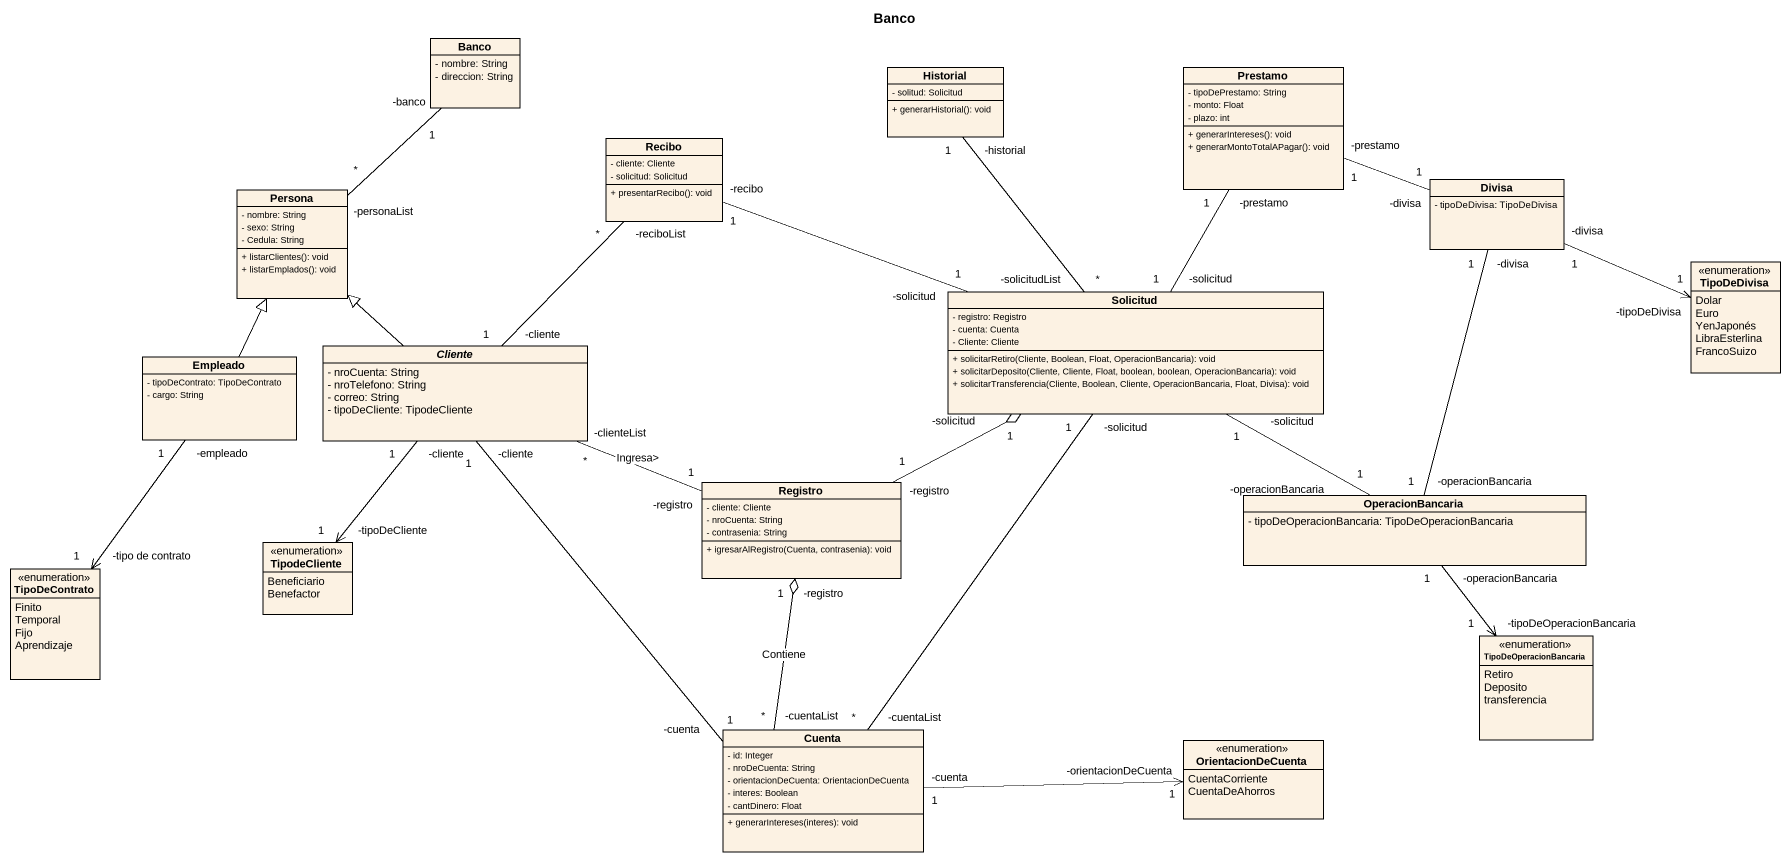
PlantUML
@startuml
title Banco
hide circle
hide empty members
skinparam classAttributeIconSize 0
class Banco {
  - nombre: String
  - direccion: String
}
class Historial {
  - solitud: Solicitud
  + generarHistorial(): void
}
class Prestamo {
  - tipoDePrestamo: String
  - monto: Float
  - plazo: int
  + generarIntereses(): void
  + generarMontoTotalAPagar(): void
}
class Recibo {
  - cliente: Cliente
  - solicitud: Solicitud
  + presentarRecibo(): void
}
class Persona {
  - nombre: String
  - sexo: String
  - Cedula: String
  + listarClientes(): void
  + listarEmplados(): void
}
class Divisa {
  - tipoDeDivisa: TipoDeDivisa
}
enum TipoDeDivisa {
  Dolar
  Euro
  YenJaponés
  LibraEsterlina
  FrancoSuizo
}
class Solicitud {
  - registro: Registro
  - cuenta: Cuenta
  - Cliente: Cliente
  + solicitarRetiro(Cliente, Boolean, Float, OperacionBancaria): void
  + solicitarDeposito(Cliente, Cliente, Float, boolean, boolean, OperacionBancaria): void
  + solicitarTransferencia(Cliente, Boolean, Cliente, OperacionBancaria, Float, Divisa): void
}
class Empleado {
  - tipoDeContrato: TipoDeContrato
  - cargo: String
}
abstract class Cliente {
  - nroCuenta: String
  - nroTelefono: String
  - correo: String
  - tipoDeCliente: TipodeCliente
}
class Registro {
  - cliente: Cliente
  - nroCuenta: String
  - contrasenia: String
  + igresarAlRegistro(Cuenta, contrasenia): void
}
class OperacionBancaria {
  - tipoDeOperacionBancaria: TipoDeOperacionBancaria
}
enum TipodeCliente {
  Beneficiario
  Benefactor
}
enum TipoDeContrato {
  Finito
  Temporal
  Fijo
  Aprendizaje
}
enum TipoDeOperacionBancaria {
  Retiro
  Deposito
  transferencia
}
class Cuenta {
  - id: Integer
  - nroDeCuenta: String
  - orientacionDeCuenta: OrientacionDeCuenta
  - interes: Boolean
  - cantDinero: Float
  + generarIntereses(interes): void
}
enum OrientacionDeCuenta {
  CuentaCorriente
  CuentaDeAhorros
}
Prestamo "-prestamo\n1" -right- "-divisa\n1" Divisa
Prestamo "-prestamo\n1" -- "-solicitud\n1" Solicitud
Recibo "-recibo\n1" -right- "-solicitud\n1" Solicitud
Persona "-personaList\n*" -up- "-banco\n1" Banco
Divisa "-divisa\n1" -- "-operacionBancaria\n1" OperacionBancaria
TipoDeDivisa "-tipoDeDivisa\n1" <-left- "-divisa\n1" Divisa
Solicitud "-solicitudList\n*" -up- "-historial\n1" Historial
Solicitud "-solicitud\n1" -- "-operacionBancaria\n1" OperacionBancaria
Empleado -up-|> Persona
Cliente "-cliente\n1" -up- "-reciboList\n*" Recibo
Cliente -up-|> Persona
Registro "-registro\n1" -right-o "-solicitud\n1" Solicitud
Registro "-registro\n1" -left- "-clienteList\n*" Cliente : Ingresa>
TipodeCliente "-tipoDeCliente\n1" <-up- "-cliente\n1" Cliente
TipoDeContrato "-tipo de contrato\n1" <-up- "-empleado\n1" Empleado
TipoDeOperacionBancaria "-tipoDeOperacionBancaria\n1" <-up- "-operacionBancaria\n1" OperacionBancaria
Cuenta "-cuentaList\n*" -up- "-solicitud\n1" Solicitud
Cuenta "-cuenta\n1" -up- "-cliente\n1" Cliente
Cuenta "-cuentaList\n*" -up-o "-registro\n1" Registro : Contiene
OrientacionDeCuenta "-orientacionDeCuenta\n1" <-left- "-cuenta\n1" Cuenta
@enduml
